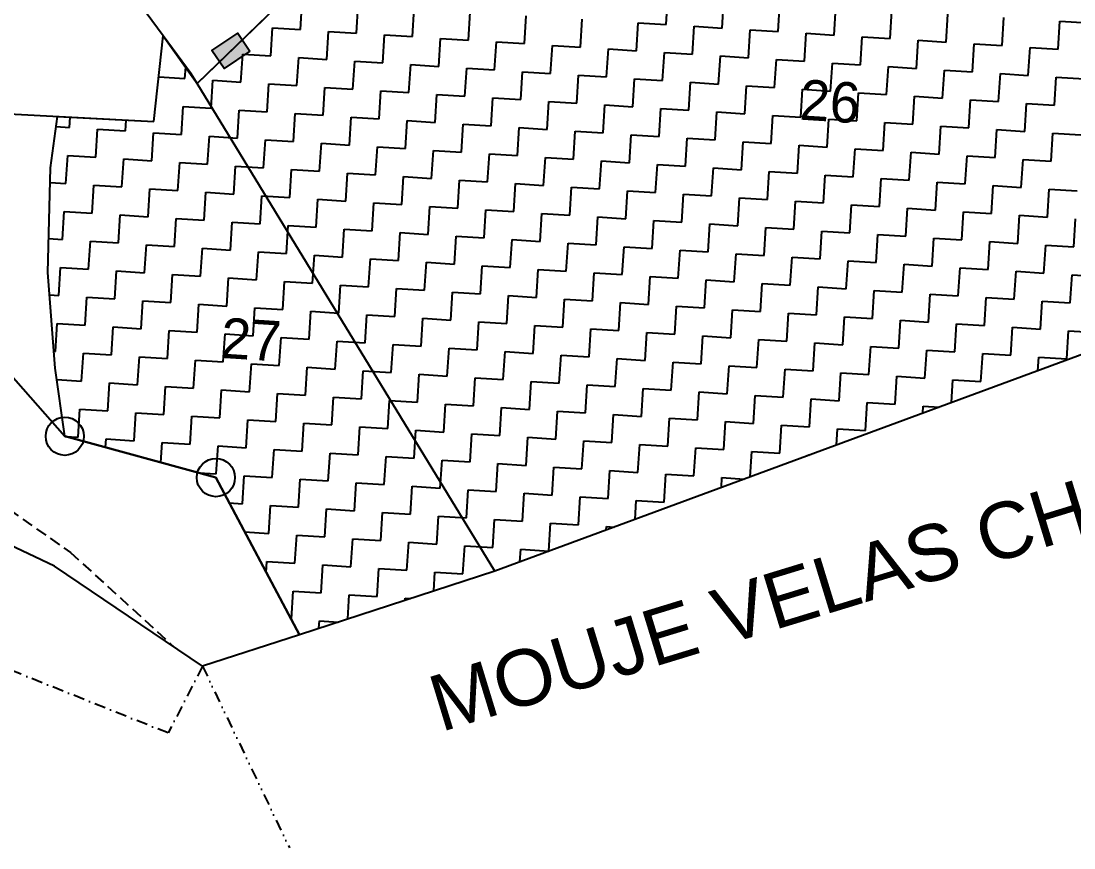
# Model space of a CAD drawing. Header units: metres. Extents: x 283327 to 285518, y 2014808 to 2017186.
# Drawn here: x 284659.1 to 285129.7, y 2014808 to 2015177.6 of the extents above; entities that cross this region are included whole.
import ezdxf
from ezdxf.enums import TextEntityAlignment as Align

# ---------------------------------------------------------------- set-up
doc = ezdxf.new("R2010")
doc.units = ezdxf.units.M
doc.header["$MEASUREMENT"] = 0
for name, pattern in [('DASHDOT', [1, 0.5, -0.25, 0, -0.25]), ('DASHED', [0.75, 0.5, -0.25]), ('DIVIDE', [1.25, 0.5, -0.25, 0, -0.25, 0, -0.25])]:
    doc.linetypes.add(name, pattern=pattern)
for name, color, linetype in [('LINE_FOOTPATH', 1, 'DASHED'), ('POLY_HATCH', 12, 'Continuous'), ('POLY_PARCEL', 6, 'Continuous'), ('POLY_WATER', 4, 'Continuous'), ('TEXT_MAPOUT', 7, 'Continuous'), ('TEXT_PARCEL', 7, 'Continuous'), ('V_BOUND_LINE', 7, 'Continuous'), ('V_BOUND_STREAM_LINE', 7, 'DASHDOT'), ('V_DIVIDE_LINE', 7, 'DIVIDE')]:
    doc.layers.add(name, color=color, linetype=linetype)
doc.styles.get("Standard").update_dxf_attribs({"font": 'arial.ttf'})
doc.styles.add('TEXT_MAP', font='', dxfattribs={"height": 2.5})
doc.styles.get('TEXT_MAP').set_extended_font_data('Kruti Dev 050')

msp = doc.modelspace()

# ---------------------------------------------------------------- hatches: boundary and pattern name
msp.add_hatch(color=256).paths.add_polyline_path([(284744.44, 2015164.4), (284749.83, 2015156.39), (284761.41, 2015164.18), (284756.02, 2015172.19)])

# ---------------------------------------------------------------- linework, layer by layer
msp.add_lwpolyline([(284761.41, 2015164.18), (284749.83, 2015156.39), (284744.44, 2015164.4), (284756.02, 2015172.19)], close=True)
for centre in [(284678.65, 2014992), (284746.18, 2014973.52)]:
    msp.add_circle(centre, 8.54)
at = {"layer": 'LINE_FOOTPATH', "ltscale": 10}
for p, q in [((284647.59, 2014963.58), (284681.15, 2014940.06)), ((284681.15, 2014940.06), (284727.74, 2014897.64))]:
    msp.add_line(p, q, dxfattribs=at)
at = {"layer": 'POLY_HATCH', "linetype": 'Continuous'}
for p, q in [((284947.43, 2015176.04), (284948.22, 2015188.55)), ((284972.45, 2015174.47), (284973.24, 2015186.98)), ((284783.98, 2015173.76), (284784.77, 2015186.27)), ((284809.01, 2015172.19), (284809.8, 2015184.7)), ((284834.03, 2015170.61), (284834.82, 2015183.13)), ((284997.48, 2015172.89), (284998.27, 2015185.41)), ((285022.5, 2015171.32), (285023.29, 2015183.83)), ((285047.53, 2015169.74), (285048.32, 2015182.26)), ((284859.06, 2015169.04), (284859.84, 2015181.55)), ((284884.08, 2015167.47), (284884.87, 2015179.98)), ((284909.11, 2015165.89), (284909.89, 2015178.4)), ((285072.55, 2015168.17), (285073.34, 2015180.68)), ((285097.58, 2015166.6), (285098.36, 2015179.11)), ((285122.6, 2015165.02), (285123.39, 2015177.53)), ((285123.39, 2015177.53), (285135.9, 2015176.75)), ((284770.68, 2015162.04), (284771.47, 2015174.55)), ((284771.47, 2015174.55), (284783.98, 2015173.76)), ((284795.71, 2015160.46), (284796.5, 2015172.98)), ((284796.5, 2015172.98), (284809.01, 2015172.19)), ((284934.13, 2015164.32), (284934.92, 2015176.83)), ((284934.92, 2015176.83), (284947.43, 2015176.04)), ((284959.16, 2015162.74), (284959.94, 2015175.25)), ((284959.94, 2015175.25), (284972.45, 2015174.47)), ((284984.18, 2015161.17), (284984.97, 2015173.68)), ((284984.97, 2015173.68), (284997.48, 2015172.89)), ((284820.73, 2015158.89), (284821.52, 2015171.4)), ((284821.52, 2015171.4), (284834.03, 2015170.61)), ((284845.76, 2015157.31), (284846.55, 2015169.83)), ((284846.55, 2015169.83), (284859.06, 2015169.04)), ((284870.78, 2015155.74), (284871.57, 2015168.25)), ((284871.57, 2015168.25), (284884.08, 2015167.47)), ((285009.2, 2015159.59), (285009.99, 2015172.11)), ((285009.99, 2015172.11), (285022.5, 2015171.32)), ((285034.23, 2015158.02), (285035.02, 2015170.53)), ((285035.02, 2015170.53), (285047.53, 2015169.74)), ((285059.25, 2015156.44), (285060.04, 2015168.96)), ((285060.04, 2015168.96), (285072.55, 2015168.17)), ((284895.81, 2015154.17), (284896.59, 2015166.68)), ((284896.59, 2015166.68), (284909.11, 2015165.89)), ((284920.83, 2015152.59), (284921.62, 2015165.1)), ((284921.62, 2015165.1), (284934.13, 2015164.32)), ((284945.86, 2015151.02), (284946.64, 2015163.53)), ((284946.64, 2015163.53), (284959.16, 2015162.74)), ((285084.28, 2015154.87), (285085.06, 2015167.38)), ((285085.06, 2015167.38), (285097.58, 2015166.6)), ((285109.3, 2015153.3), (285110.09, 2015165.81)), ((285110.09, 2015165.81), (285122.6, 2015165.02)), ((284757.39, 2015150.31), (284758.17, 2015162.82)), ((284758.17, 2015162.82), (284770.68, 2015162.04)), ((284782.41, 2015148.74), (284783.2, 2015161.25)), ((284783.2, 2015161.25), (284795.71, 2015160.46)), ((284807.43, 2015147.16), (284808.22, 2015159.68)), ((284808.22, 2015159.68), (284820.73, 2015158.89)), ((284970.88, 2015149.44), (284971.67, 2015161.96)), ((284971.67, 2015161.96), (284984.18, 2015161.17)), ((284995.9, 2015147.87), (284996.69, 2015160.38)), ((284996.69, 2015160.38), (285009.2, 2015159.59)), ((285020.93, 2015146.29), (285021.72, 2015158.81)), ((285021.72, 2015158.81), (285034.23, 2015158.02)), ((284732.36, 2015151.89), (284732.68, 2015156.91)), ((284832.46, 2015145.59), (284833.25, 2015158.1)), ((284833.25, 2015158.1), (284845.76, 2015157.31)), ((284857.48, 2015144.02), (284858.27, 2015156.53)), ((284858.27, 2015156.53), (284870.78, 2015155.74)), ((284882.51, 2015142.44), (284883.29, 2015154.95)), ((284883.29, 2015154.95), (284895.81, 2015154.17)), ((285045.95, 2015144.72), (285046.74, 2015157.23)), ((285046.74, 2015157.23), (285059.25, 2015156.44)), ((285070.98, 2015143.15), (285071.77, 2015155.66)), ((285071.77, 2015155.66), (285084.28, 2015154.87)), ((285096, 2015141.57), (285096.79, 2015154.08)), ((285096.79, 2015154.08), (285109.3, 2015153.3)), ((284720.66, 2015152.62), (284732.36, 2015151.89)), ((284744.09, 2015138.59), (284744.87, 2015151.1)), ((284744.87, 2015151.1), (284757.39, 2015150.31)), ((284769.11, 2015137.01), (284769.9, 2015149.53)), ((284769.9, 2015149.53), (284782.41, 2015148.74)), ((284907.53, 2015140.87), (284908.32, 2015153.38)), ((284908.32, 2015153.38), (284920.83, 2015152.59)), ((284932.56, 2015139.29), (284933.34, 2015151.8)), ((284933.34, 2015151.8), (284945.86, 2015151.02)), ((284957.58, 2015137.72), (284958.37, 2015150.23)), ((284958.37, 2015150.23), (284970.88, 2015149.44)), ((285121.03, 2015140), (285121.81, 2015152.51)), ((285121.81, 2015152.51), (285134.33, 2015151.72)), ((284794.13, 2015135.44), (284794.92, 2015147.95)), ((284794.92, 2015147.95), (284807.43, 2015147.16)), ((284819.16, 2015133.86), (284819.95, 2015146.38)), ((284819.95, 2015146.38), (284832.46, 2015145.59)), ((284844.18, 2015132.29), (284844.97, 2015144.8)), ((284844.97, 2015144.8), (284857.48, 2015144.02)), ((284982.61, 2015136.14), (284983.39, 2015148.66)), ((284983.39, 2015148.66), (284995.9, 2015147.87)), ((285007.63, 2015134.57), (285008.42, 2015147.08)), ((285008.42, 2015147.08), (285020.93, 2015146.29)), ((285032.65, 2015132.99), (285033.44, 2015145.51)), ((285033.44, 2015145.51), (285045.95, 2015144.72)), ((284869.21, 2015130.72), (284870, 2015143.23)), ((284870, 2015143.23), (284882.51, 2015142.44)), ((284894.23, 2015129.14), (284895.02, 2015141.65)), ((284895.02, 2015141.65), (284907.53, 2015140.87)), ((284919.26, 2015127.57), (284920.04, 2015140.08)), ((284920.04, 2015140.08), (284932.56, 2015139.29)), ((285057.68, 2015131.42), (285058.47, 2015143.93)), ((285058.47, 2015143.93), (285070.98, 2015143.15)), ((285082.7, 2015129.85), (285083.49, 2015142.36)), ((285083.49, 2015142.36), (285096, 2015141.57)), ((285107.73, 2015128.27), (285108.51, 2015140.78)), ((285108.51, 2015140.78), (285121.03, 2015140)), ((284730.79, 2015126.86), (284731.57, 2015139.37)), ((284731.57, 2015139.37), (284744.09, 2015138.59)), ((284755.81, 2015125.29), (284756.6, 2015137.8)), ((284756.6, 2015137.8), (284769.11, 2015137.01)), ((284780.84, 2015123.71), (284781.62, 2015136.23)), ((284781.62, 2015136.23), (284794.13, 2015135.44)), ((284944.28, 2015125.99), (284945.07, 2015138.5)), ((284945.07, 2015138.5), (284957.58, 2015137.72)), ((284969.31, 2015124.42), (284970.09, 2015136.93)), ((284970.09, 2015136.93), (284982.61, 2015136.14)), ((284994.33, 2015122.84), (284995.12, 2015135.36)), ((284995.12, 2015135.36), (285007.63, 2015134.57)), ((284674.78, 2015130.39), (284680.74, 2015130.01)), ((284680.74, 2015130.01), (284681.03, 2015134.67)), ((284705.76, 2015128.44), (284706.07, 2015133.33)), ((284805.86, 2015122.14), (284806.65, 2015134.65)), ((284806.65, 2015134.65), (284819.16, 2015133.86)), ((284830.88, 2015120.56), (284831.67, 2015133.08)), ((284831.67, 2015133.08), (284844.18, 2015132.29)), ((284855.91, 2015118.99), (284856.7, 2015131.5)), ((284856.7, 2015131.5), (284869.21, 2015130.72)), ((285019.35, 2015121.27), (285020.14, 2015133.78)), ((285020.14, 2015133.78), (285032.65, 2015132.99)), ((285044.38, 2015119.7), (285045.17, 2015132.21)), ((285045.17, 2015132.21), (285057.68, 2015131.42)), ((285069.4, 2015118.12), (285070.19, 2015130.63)), ((285070.19, 2015130.63), (285082.7, 2015129.85)), ((284692.46, 2015116.71), (284693.25, 2015129.22)), ((284693.25, 2015129.22), (284705.76, 2015128.44)), ((284717.49, 2015115.14), (284718.27, 2015127.65)), ((284718.27, 2015127.65), (284730.79, 2015126.86)), ((284742.51, 2015113.56), (284743.3, 2015126.08)), ((284743.3, 2015126.08), (284755.81, 2015125.29)), ((284880.93, 2015117.42), (284881.72, 2015129.93)), ((284881.72, 2015129.93), (284894.23, 2015129.14)), ((284905.96, 2015115.84), (284906.74, 2015128.35)), ((284906.74, 2015128.35), (284919.26, 2015127.57)), ((284930.98, 2015114.27), (284931.77, 2015126.78)), ((284931.77, 2015126.78), (284944.28, 2015125.99)), ((285094.43, 2015116.55), (285095.22, 2015129.06)), ((285095.22, 2015129.06), (285107.73, 2015128.27)), ((285119.45, 2015114.97), (285120.24, 2015127.48)), ((285120.24, 2015127.48), (285132.75, 2015126.7)), ((284767.54, 2015111.99), (284768.32, 2015124.5)), ((284768.32, 2015124.5), (284780.84, 2015123.71)), ((284792.56, 2015110.41), (284793.35, 2015122.93)), ((284793.35, 2015122.93), (284805.86, 2015122.14)), ((284817.58, 2015108.84), (284818.37, 2015121.35)), ((284818.37, 2015121.35), (284830.88, 2015120.56)), ((284956.01, 2015112.69), (284956.79, 2015125.21)), ((284956.79, 2015125.21), (284969.31, 2015124.42)), ((284981.03, 2015111.12), (284981.82, 2015123.63)), ((284981.82, 2015123.63), (284994.33, 2015122.84)), ((285006.06, 2015109.54), (285006.84, 2015122.06)), ((285006.84, 2015122.06), (285019.35, 2015121.27)), ((284679.16, 2015104.99), (284679.95, 2015117.5)), ((284679.95, 2015117.5), (284692.46, 2015116.71)), ((284704.19, 2015103.41), (284704.97, 2015115.92)), ((284704.97, 2015115.92), (284717.49, 2015115.14)), ((284842.61, 2015107.27), (284843.4, 2015119.78)), ((284843.4, 2015119.78), (284855.91, 2015118.99)), ((284867.63, 2015105.69), (284868.42, 2015118.2)), ((284868.42, 2015118.2), (284880.93, 2015117.42)), ((284892.66, 2015104.12), (284893.45, 2015116.63)), ((284893.45, 2015116.63), (284905.96, 2015115.84)), ((285031.08, 2015107.97), (285031.87, 2015120.48)), ((285031.87, 2015120.48), (285044.38, 2015119.7)), ((285056.1, 2015106.4), (285056.89, 2015118.91)), ((285056.89, 2015118.91), (285069.4, 2015118.12)), ((285081.13, 2015104.82), (285081.92, 2015117.33)), ((285081.92, 2015117.33), (285094.43, 2015116.55)), ((284729.21, 2015101.84), (284730, 2015114.35)), ((284730, 2015114.35), (284742.51, 2015113.56)), ((284754.24, 2015100.26), (284755.02, 2015112.78)), ((284755.02, 2015112.78), (284767.54, 2015111.99)), ((284779.26, 2015098.69), (284780.05, 2015111.2)), ((284780.05, 2015111.2), (284792.56, 2015110.41)), ((284917.68, 2015102.54), (284918.47, 2015115.05)), ((284918.47, 2015115.05), (284930.98, 2015114.27)), ((284942.71, 2015100.97), (284943.49, 2015113.48)), ((284943.49, 2015113.48), (284956.01, 2015112.69)), ((284967.73, 2015099.39), (284968.52, 2015111.91)), ((284968.52, 2015111.91), (284981.03, 2015111.12)), ((285106.15, 2015103.25), (285106.94, 2015115.76)), ((285106.94, 2015115.76), (285119.45, 2015114.97)), ((284804.29, 2015097.11), (284805.07, 2015109.63)), ((284805.07, 2015109.63), (284817.58, 2015108.84)), ((284829.31, 2015095.54), (284830.1, 2015108.05)), ((284830.1, 2015108.05), (284842.61, 2015107.27)), ((284992.76, 2015097.82), (284993.54, 2015110.33)), ((284993.54, 2015110.33), (285006.06, 2015109.54)), ((285017.78, 2015096.25), (285018.57, 2015108.76)), ((285018.57, 2015108.76), (285031.08, 2015107.97)), ((285042.81, 2015094.67), (285043.59, 2015107.18)), ((285043.59, 2015107.18), (285056.1, 2015106.4)), ((284672.1, 2015105.43), (284679.16, 2015104.99)), ((284690.89, 2015091.69), (284691.68, 2015104.2)), ((284691.68, 2015104.2), (284704.19, 2015103.41)), ((284715.91, 2015090.11), (284716.7, 2015102.62)), ((284716.7, 2015102.62), (284729.21, 2015101.84)), ((284854.33, 2015093.97), (284855.12, 2015106.48)), ((284855.12, 2015106.48), (284867.63, 2015105.69)), ((284879.36, 2015092.39), (284880.15, 2015104.9)), ((284880.15, 2015104.9), (284892.66, 2015104.12)), ((284904.38, 2015090.82), (284905.17, 2015103.33)), ((284905.17, 2015103.33), (284917.68, 2015102.54)), ((285067.83, 2015093.1), (285068.62, 2015105.61)), ((285068.62, 2015105.61), (285081.13, 2015104.82)), ((285092.85, 2015091.52), (285093.64, 2015104.03)), ((285093.64, 2015104.03), (285106.15, 2015103.25)), ((285117.88, 2015089.95), (285118.67, 2015102.46)), ((285118.67, 2015102.46), (285131.18, 2015101.67)), ((284740.94, 2015088.54), (284741.72, 2015101.05)), ((284741.72, 2015101.05), (284754.24, 2015100.26)), ((284765.96, 2015086.96), (284766.75, 2015099.48)), ((284766.75, 2015099.48), (284779.26, 2015098.69)), ((284790.99, 2015085.39), (284791.77, 2015097.9)), ((284791.77, 2015097.9), (284804.29, 2015097.11)), ((284929.41, 2015089.24), (284930.19, 2015101.76)), ((284930.19, 2015101.76), (284942.71, 2015100.97)), ((284954.43, 2015087.67), (284955.22, 2015100.18)), ((284955.22, 2015100.18), (284967.73, 2015099.39)), ((284979.46, 2015086.09), (284980.24, 2015098.61)), ((284980.24, 2015098.61), (284992.76, 2015097.82)), ((284677.59, 2015079.96), (284678.38, 2015092.47)), ((284678.38, 2015092.47), (284690.89, 2015091.69)), ((284816.01, 2015083.82), (284816.8, 2015096.33)), ((284816.8, 2015096.33), (284829.31, 2015095.54)), ((284841.03, 2015082.24), (284841.82, 2015094.75)), ((284841.82, 2015094.75), (284854.33, 2015093.97)), ((284866.06, 2015080.67), (284866.85, 2015093.18)), ((284866.85, 2015093.18), (284879.36, 2015092.39)), ((285004.48, 2015084.52), (285005.27, 2015097.03)), ((285005.27, 2015097.03), (285017.78, 2015096.25)), ((285029.51, 2015082.95), (285030.29, 2015095.46)), ((285030.29, 2015095.46), (285042.81, 2015094.67)), ((285054.53, 2015081.37), (285055.32, 2015093.88)), ((285055.32, 2015093.88), (285067.83, 2015093.1)), ((284702.61, 2015078.39), (284703.4, 2015090.9)), ((284703.4, 2015090.9), (284715.91, 2015090.11)), ((284727.64, 2015076.81), (284728.42, 2015089.33)), ((284728.42, 2015089.33), (284740.94, 2015088.54)), ((284752.66, 2015075.24), (284753.45, 2015087.75)), ((284753.45, 2015087.75), (284765.96, 2015086.96)), ((284891.08, 2015079.09), (284891.87, 2015091.6)), ((284891.87, 2015091.6), (284904.38, 2015090.82)), ((284916.11, 2015077.52), (284916.9, 2015090.03)), ((284916.9, 2015090.03), (284929.41, 2015089.24)), ((284941.13, 2015075.94), (284941.92, 2015088.46)), ((284941.92, 2015088.46), (284954.43, 2015087.67)), ((285079.55, 2015079.8), (285080.34, 2015092.31)), ((285080.34, 2015092.31), (285092.85, 2015091.52)), ((285104.58, 2015078.22), (285105.37, 2015090.74)), ((285105.37, 2015090.74), (285117.88, 2015089.95)), ((285129.6, 2015076.65), (285130.39, 2015089.16)), ((284777.69, 2015073.66), (284778.47, 2015086.18)), ((284778.47, 2015086.18), (284790.99, 2015085.39)), ((284802.71, 2015072.09), (284803.5, 2015084.6)), ((284803.5, 2015084.6), (284816.01, 2015083.82)), ((284827.74, 2015070.52), (284828.52, 2015083.03)), ((284828.52, 2015083.03), (284841.03, 2015082.24)), ((284966.16, 2015074.37), (284966.94, 2015086.88)), ((284966.94, 2015086.88), (284979.46, 2015086.09)), ((284991.18, 2015072.8), (284991.97, 2015085.31)), ((284991.97, 2015085.31), (285004.48, 2015084.52)), ((285016.21, 2015071.22), (285016.99, 2015083.73)), ((285016.99, 2015083.73), (285029.51, 2015082.95)), ((284671.43, 2015080.35), (284677.59, 2015079.96)), ((284689.31, 2015066.66), (284690.1, 2015079.17)), ((284690.1, 2015079.17), (284702.61, 2015078.39)), ((284852.76, 2015068.94), (284853.55, 2015081.45)), ((284853.55, 2015081.45), (284866.06, 2015080.67)), ((284877.78, 2015067.37), (284878.57, 2015079.88)), ((284878.57, 2015079.88), (284891.08, 2015079.09)), ((284902.81, 2015065.79), (284903.6, 2015078.31)), ((284903.6, 2015078.31), (284916.11, 2015077.52)), ((285041.23, 2015069.65), (285042.02, 2015082.16)), ((285042.02, 2015082.16), (285054.53, 2015081.37)), ((285066.26, 2015068.07), (285067.04, 2015080.58)), ((285067.04, 2015080.58), (285079.55, 2015079.8)), ((285091.28, 2015066.5), (285092.07, 2015079.01)), ((285092.07, 2015079.01), (285104.58, 2015078.22)), ((284714.34, 2015065.09), (284715.13, 2015077.6)), ((284715.13, 2015077.6), (284727.64, 2015076.81)), ((284739.36, 2015063.51), (284740.15, 2015076.03)), ((284740.15, 2015076.03), (284752.66, 2015075.24)), ((284764.39, 2015061.94), (284765.17, 2015074.45)), ((284765.17, 2015074.45), (284777.69, 2015073.66)), ((284927.83, 2015064.22), (284928.62, 2015076.73)), ((284928.62, 2015076.73), (284941.13, 2015075.94)), ((284952.86, 2015062.64), (284953.65, 2015075.16)), ((284953.65, 2015075.16), (284966.16, 2015074.37)), ((284977.88, 2015061.07), (284978.67, 2015073.58)), ((284978.67, 2015073.58), (284991.18, 2015072.8)), ((285116.3, 2015064.92), (285117.09, 2015077.44)), ((285117.09, 2015077.44), (285129.6, 2015076.65)), ((284789.41, 2015060.37), (284790.2, 2015072.88)), ((284790.2, 2015072.88), (284802.71, 2015072.09)), ((284814.44, 2015058.79), (284815.22, 2015071.3)), ((284815.22, 2015071.3), (284827.74, 2015070.52)), ((284839.46, 2015057.22), (284840.25, 2015069.73)), ((284840.25, 2015069.73), (284852.76, 2015068.94)), ((285002.91, 2015059.5), (285003.69, 2015072.01)), ((285003.69, 2015072.01), (285016.21, 2015071.22)), ((285027.93, 2015057.92), (285028.72, 2015070.43)), ((285028.72, 2015070.43), (285041.23, 2015069.65)), ((285052.96, 2015056.35), (285053.74, 2015068.86)), ((285053.74, 2015068.86), (285066.26, 2015068.07)), ((284676.01, 2015054.94), (284676.8, 2015067.45)), ((284676.8, 2015067.45), (284689.31, 2015066.66)), ((284701.04, 2015053.36), (284701.83, 2015065.88)), ((284701.83, 2015065.88), (284714.34, 2015065.09)), ((284726.06, 2015051.79), (284726.85, 2015064.3)), ((284726.85, 2015064.3), (284739.36, 2015063.51)), ((284864.49, 2015055.64), (284865.27, 2015068.15)), ((284865.27, 2015068.15), (284877.78, 2015067.37)), ((284889.51, 2015054.07), (284890.3, 2015066.58)), ((284890.3, 2015066.58), (284902.81, 2015065.79)), ((284914.53, 2015052.49), (284915.32, 2015065.01)), ((284915.32, 2015065.01), (284927.83, 2015064.22)), ((285077.98, 2015054.77), (285078.77, 2015067.29)), ((285078.77, 2015067.29), (285091.28, 2015066.5)), ((285103, 2015053.2), (285103.79, 2015065.71)), ((285103.79, 2015065.71), (285116.3, 2015064.92)), ((285128.03, 2015051.62), (285128.82, 2015064.14)), ((285128.82, 2015064.14), (285141.33, 2015063.35)), ((284751.09, 2015050.21), (284751.87, 2015062.73)), ((284751.87, 2015062.73), (284764.39, 2015061.94)), ((284776.11, 2015048.64), (284776.9, 2015061.15)), ((284776.9, 2015061.15), (284789.41, 2015060.37)), ((284801.14, 2015047.07), (284801.92, 2015059.58)), ((284801.92, 2015059.58), (284814.44, 2015058.79)), ((284939.56, 2015050.92), (284940.35, 2015063.43)), ((284940.35, 2015063.43), (284952.86, 2015062.64)), ((284964.58, 2015049.34), (284965.37, 2015061.86)), ((284965.37, 2015061.86), (284977.88, 2015061.07)), ((284989.61, 2015047.77), (284990.39, 2015060.28)), ((284990.39, 2015060.28), (285002.91, 2015059.5)), ((284671.8, 2015055.2), (284676.01, 2015054.94)), ((284826.16, 2015045.49), (284826.95, 2015058)), ((284826.95, 2015058), (284839.46, 2015057.22)), ((284851.19, 2015043.92), (284851.97, 2015056.43)), ((284851.97, 2015056.43), (284864.49, 2015055.64)), ((284876.21, 2015042.34), (284877, 2015054.86)), ((284877, 2015054.86), (284889.51, 2015054.07)), ((285014.63, 2015046.2), (285015.42, 2015058.71)), ((285015.42, 2015058.71), (285027.93, 2015057.92)), ((285039.66, 2015044.62), (285040.44, 2015057.13)), ((285040.44, 2015057.13), (285052.96, 2015056.35)), ((285064.68, 2015043.05), (285065.47, 2015055.56)), ((285065.47, 2015055.56), (285077.98, 2015054.77)), ((284687.74, 2015041.64), (284688.53, 2015054.15)), ((284688.53, 2015054.15), (284701.04, 2015053.36)), ((284712.76, 2015040.06), (284713.55, 2015052.58)), ((284713.55, 2015052.58), (284726.06, 2015051.79)), ((284737.79, 2015038.49), (284738.58, 2015051)), ((284738.58, 2015051), (284751.09, 2015050.21)), ((284901.23, 2015040.77), (284902.02, 2015053.28)), ((284902.02, 2015053.28), (284914.53, 2015052.49)), ((284926.26, 2015039.19), (284927.05, 2015051.71)), ((284927.05, 2015051.71), (284939.56, 2015050.92)), ((284951.28, 2015037.62), (284952.07, 2015050.13)), ((284952.07, 2015050.13), (284964.58, 2015049.34)), ((285089.71, 2015041.47), (285090.49, 2015053.99)), ((285090.49, 2015053.99), (285103, 2015053.2)), ((285114.73, 2015039.9), (285115.52, 2015052.41)), ((285115.52, 2015052.41), (285128.03, 2015051.62)), ((284762.81, 2015036.92), (284763.6, 2015049.43)), ((284763.6, 2015049.43), (284776.11, 2015048.64)), ((284787.84, 2015035.34), (284788.62, 2015047.85)), ((284788.62, 2015047.85), (284801.14, 2015047.07)), ((284812.86, 2015033.77), (284813.65, 2015046.28)), ((284813.65, 2015046.28), (284826.16, 2015045.49)), ((284976.31, 2015036.05), (284977.1, 2015048.56)), ((284977.1, 2015048.56), (284989.61, 2015047.77)), ((285001.33, 2015034.47), (285002.12, 2015046.98)), ((285002.12, 2015046.98), (285014.63, 2015046.2)), ((285026.36, 2015032.9), (285027.14, 2015045.41)), ((285027.14, 2015045.41), (285039.66, 2015044.62)), ((284674.44, 2015029.91), (284675.23, 2015042.43)), ((284675.23, 2015042.43), (284687.74, 2015041.64)), ((284699.46, 2015028.34), (284700.25, 2015040.85)), ((284700.25, 2015040.85), (284712.76, 2015040.06)), ((284837.89, 2015032.19), (284838.67, 2015044.7)), ((284838.67, 2015044.7), (284851.19, 2015043.92)), ((284862.91, 2015030.62), (284863.7, 2015043.13)), ((284863.7, 2015043.13), (284876.21, 2015042.34)), ((284887.94, 2015029.04), (284888.72, 2015041.56)), ((284888.72, 2015041.56), (284901.23, 2015040.77)), ((285051.38, 2015031.32), (285052.17, 2015043.83)), ((285052.17, 2015043.83), (285064.68, 2015043.05)), ((285076.41, 2015029.75), (285077.19, 2015042.26)), ((285077.19, 2015042.26), (285089.71, 2015041.47)), ((285101.43, 2015028.17), (285102.22, 2015040.69)), ((285102.22, 2015040.69), (285114.73, 2015039.9)), ((284724.49, 2015026.76), (284725.28, 2015039.28)), ((284725.28, 2015039.28), (284737.79, 2015038.49)), ((284749.51, 2015025.19), (284750.3, 2015037.7)), ((284750.3, 2015037.7), (284762.81, 2015036.92)), ((284774.54, 2015023.62), (284775.33, 2015036.13)), ((284775.33, 2015036.13), (284787.84, 2015035.34)), ((284912.96, 2015027.47), (284913.75, 2015039.98)), ((284913.75, 2015039.98), (284926.26, 2015039.19)), ((284937.98, 2015025.89), (284938.77, 2015038.41)), ((284938.77, 2015038.41), (284951.28, 2015037.62)), ((284963.01, 2015024.32), (284963.8, 2015036.83)), ((284963.8, 2015036.83), (284976.31, 2015036.05)), ((285126.45, 2015026.6), (285127.24, 2015039.11)), ((285127.24, 2015039.11), (285139.75, 2015038.32)), ((284799.56, 2015022.04), (284800.35, 2015034.55)), ((284800.35, 2015034.55), (284812.86, 2015033.77)), ((284824.59, 2015020.47), (284825.37, 2015032.98)), ((284825.37, 2015032.98), (284837.89, 2015032.19)), ((284849.61, 2015018.89), (284850.4, 2015031.4)), ((284850.4, 2015031.4), (284862.91, 2015030.62)), ((284988.03, 2015022.75), (284988.82, 2015035.26)), ((284988.82, 2015035.26), (285001.33, 2015034.47)), ((285013.06, 2015021.17), (285013.84, 2015033.68)), ((285013.84, 2015033.68), (285026.36, 2015032.9)), ((285038.08, 2015019.6), (285038.87, 2015032.11)), ((285038.87, 2015032.11), (285051.38, 2015031.32)), ((284673.73, 2015029.96), (284674.44, 2015029.91)), ((284686.17, 2015016.61), (284686.95, 2015029.13)), ((284686.95, 2015029.13), (284699.46, 2015028.34)), ((284711.19, 2015015.04), (284711.98, 2015027.55)), ((284711.98, 2015027.55), (284724.49, 2015026.76)), ((284874.64, 2015017.32), (284875.42, 2015029.83)), ((284875.42, 2015029.83), (284887.94, 2015029.04)), ((284899.66, 2015015.74), (284900.45, 2015028.26)), ((284900.45, 2015028.26), (284912.96, 2015027.47)), ((284924.68, 2015014.17), (284925.47, 2015026.68)), ((284925.47, 2015026.68), (284937.98, 2015025.89)), ((285063.11, 2015018.02), (285063.89, 2015030.54)), ((285063.89, 2015030.54), (285076.41, 2015029.75)), ((285088.13, 2015016.45), (285088.92, 2015028.96)), ((285088.92, 2015028.96), (285101.43, 2015028.17)), ((285113.56, 2015021.28), (285113.94, 2015027.39)), ((285113.94, 2015027.39), (285126.45, 2015026.6)), ((284736.21, 2015013.46), (284737, 2015025.98)), ((284737, 2015025.98), (284749.51, 2015025.19)), ((284761.24, 2015011.89), (284762.03, 2015024.4)), ((284762.03, 2015024.4), (284774.54, 2015023.62)), ((284786.26, 2015010.32), (284787.05, 2015022.83)), ((284787.05, 2015022.83), (284799.56, 2015022.04)), ((284949.71, 2015012.6), (284950.5, 2015025.11)), ((284950.5, 2015025.11), (284963.01, 2015024.32)), ((284974.73, 2015011.02), (284975.52, 2015023.53)), ((284975.52, 2015023.53), (284988.03, 2015022.75)), ((284999.76, 2015009.45), (285000.55, 2015021.96)), ((285000.55, 2015021.96), (285013.06, 2015021.17)), ((284675.04, 2015017.31), (284686.17, 2015016.61)), ((284811.29, 2015008.74), (284812.07, 2015021.25)), ((284812.07, 2015021.25), (284824.59, 2015020.47)), ((284836.31, 2015007.17), (284837.1, 2015019.68)), ((284837.1, 2015019.68), (284849.61, 2015018.89)), ((284861.34, 2015005.59), (284862.12, 2015018.11)), ((284862.12, 2015018.11), (284874.64, 2015017.32)), ((285024.78, 2015007.87), (285025.57, 2015020.38)), ((285025.57, 2015020.38), (285038.08, 2015019.6)), ((285049.81, 2015006.3), (285050.59, 2015018.81)), ((285050.59, 2015018.81), (285063.11, 2015018.02)), ((285074.98, 2015007.04), (285075.62, 2015017.24)), ((285075.62, 2015017.24), (285088.13, 2015016.45)), ((284697.89, 2015003.31), (284698.68, 2015015.83)), ((284698.68, 2015015.83), (284711.19, 2015015.04)), ((284722.91, 2015001.74), (284723.7, 2015014.25)), ((284723.7, 2015014.25), (284736.21, 2015013.46)), ((284747.94, 2015000.17), (284748.73, 2015012.68)), ((284748.73, 2015012.68), (284761.24, 2015011.89)), ((284886.36, 2015004.02), (284887.15, 2015016.53)), ((284887.15, 2015016.53), (284899.66, 2015015.74)), ((284911.39, 2015002.44), (284912.17, 2015014.96)), ((284912.17, 2015014.96), (284924.68, 2015014.17)), ((284936.41, 2015000.87), (284937.2, 2015013.38)), ((284937.2, 2015013.38), (284949.71, 2015012.6)), ((284772.96, 2014998.59), (284773.75, 2015011.1)), ((284773.75, 2015011.1), (284786.26, 2015010.32)), ((284797.99, 2014997.02), (284798.78, 2015009.53)), ((284798.78, 2015009.53), (284811.29, 2015008.74)), ((284823.01, 2014995.44), (284823.8, 2015007.95)), ((284823.8, 2015007.95), (284836.31, 2015007.17)), ((284961.43, 2014999.3), (284962.22, 2015011.81)), ((284962.22, 2015011.81), (284974.73, 2015011.02)), ((284986.46, 2014997.72), (284987.25, 2015010.23)), ((284987.25, 2015010.23), (284999.76, 2015009.45)), ((285011.48, 2014996.15), (285012.27, 2015008.66)), ((285012.27, 2015008.66), (285024.78, 2015007.87)), ((284684.59, 2014991.59), (284685.38, 2015004.1)), ((284685.38, 2015004.1), (284697.89, 2015003.31)), ((284848.04, 2014993.87), (284848.82, 2015006.38)), ((284848.82, 2015006.38), (284861.34, 2015005.59)), ((284873.06, 2014992.29), (284873.85, 2015004.81)), ((284873.85, 2015004.81), (284886.36, 2015004.02)), ((284898.09, 2014990.72), (284898.87, 2015003.23)), ((284898.87, 2015003.23), (284911.39, 2015002.44)), ((285036.51, 2014994.57), (285037.29, 2015007.09)), ((285037.29, 2015007.09), (285049.81, 2015006.3)), ((285062.12, 2015002.3), (285062.32, 2015005.51)), ((285062.32, 2015005.51), (285069.58, 2015005.05)), ((284709.62, 2014990.01), (284710.4, 2015002.53)), ((284710.4, 2015002.53), (284722.91, 2015001.74)), ((284734.64, 2014988.44), (284735.43, 2015000.95)), ((284735.43, 2015000.95), (284747.94, 2015000.17)), ((284759.66, 2014986.87), (284760.45, 2014999.38)), ((284760.45, 2014999.38), (284772.96, 2014998.59)), ((284923.11, 2014989.15), (284923.9, 2015001.66)), ((284923.9, 2015001.66), (284936.41, 2015000.87)), ((284948.13, 2014987.57), (284948.92, 2015000.08)), ((284948.92, 2015000.08), (284961.43, 2014999.3)), ((284973.16, 2014986), (284973.95, 2014998.51)), ((284973.95, 2014998.51), (284986.46, 2014997.72)), ((284784.69, 2014985.29), (284785.48, 2014997.8)), ((284785.48, 2014997.8), (284797.99, 2014997.02)), ((284809.71, 2014983.72), (284810.5, 2014996.23)), ((284810.5, 2014996.23), (284823.01, 2014995.44)), ((284834.74, 2014982.14), (284835.52, 2014994.66)), ((284835.52, 2014994.66), (284848.04, 2014993.87)), ((284998.18, 2014984.42), (284998.97, 2014996.93)), ((284998.97, 2014996.93), (285011.48, 2014996.15)), ((285023.54, 2014988.06), (285024, 2014995.36)), ((285024, 2014995.36), (285036.51, 2014994.57)), ((284678.83, 2014991.95), (284684.59, 2014991.59)), ((284696.86, 2014987.02), (284697.1, 2014990.8)), ((284697.1, 2014990.8), (284709.62, 2014990.01)), ((284721.56, 2014980.26), (284722.13, 2014989.23)), ((284722.13, 2014989.23), (284734.64, 2014988.44)), ((284859.76, 2014980.57), (284860.55, 2014993.08)), ((284860.55, 2014993.08), (284873.06, 2014992.29)), ((284884.79, 2014978.99), (284885.57, 2014991.51)), ((284885.57, 2014991.51), (284898.09, 2014990.72)), ((284909.81, 2014977.42), (284910.6, 2014989.93)), ((284910.6, 2014989.93), (284923.11, 2014989.15)), ((284746.36, 2014975.14), (284747.15, 2014987.65)), ((284747.15, 2014987.65), (284759.66, 2014986.87)), ((284771.39, 2014973.57), (284772.18, 2014986.08)), ((284772.18, 2014986.08), (284784.69, 2014985.29)), ((284796.41, 2014971.99), (284797.2, 2014984.5)), ((284797.2, 2014984.5), (284809.71, 2014983.72)), ((284934.84, 2014975.85), (284935.62, 2014988.36)), ((284935.62, 2014988.36), (284948.13, 2014987.57)), ((284959.86, 2014974.27), (284960.65, 2014986.78)), ((284960.65, 2014986.78), (284973.16, 2014986)), ((284984.96, 2014973.83), (284985.67, 2014985.21)), ((284985.67, 2014985.21), (284998.18, 2014984.42)), ((284821.44, 2014970.42), (284822.23, 2014982.93)), ((284822.23, 2014982.93), (284834.74, 2014982.14)), ((284846.46, 2014968.84), (284847.25, 2014981.36)), ((284847.25, 2014981.36), (284859.76, 2014980.57)), ((284871.49, 2014967.27), (284872.27, 2014979.78)), ((284872.27, 2014979.78), (284884.79, 2014978.99)), ((285010.68, 2014983.32), (285010.7, 2014983.64)), ((285010.7, 2014983.64), (285011.42, 2014983.59)), ((284738.43, 2014975.64), (284746.36, 2014975.14)), ((284896.51, 2014965.7), (284897.3, 2014978.21)), ((284897.3, 2014978.21), (284909.81, 2014977.42)), ((284921.54, 2014964.12), (284922.32, 2014976.63)), ((284922.32, 2014976.63), (284934.84, 2014975.85)), ((284946.56, 2014962.55), (284947.35, 2014975.06)), ((284947.35, 2014975.06), (284959.86, 2014974.27)), ((284758.09, 2014961.84), (284758.88, 2014974.35)), ((284758.88, 2014974.35), (284771.39, 2014973.57)), ((284783.11, 2014960.27), (284783.9, 2014972.78)), ((284783.9, 2014972.78), (284796.41, 2014971.99)), ((284808.14, 2014958.69), (284808.93, 2014971.21)), ((284808.93, 2014971.21), (284821.44, 2014970.42)), ((284972.1, 2014969.08), (284972.37, 2014973.48)), ((284972.37, 2014973.48), (284982.33, 2014972.86)), ((284833.16, 2014957.12), (284833.95, 2014969.63)), ((284833.95, 2014969.63), (284846.46, 2014968.84)), ((284858.19, 2014955.54), (284858.97, 2014968.06)), ((284858.97, 2014968.06), (284871.49, 2014967.27)), ((284883.21, 2014953.97), (284884, 2014966.48)), ((284884, 2014966.48), (284896.51, 2014965.7)), ((284752.19, 2014962.21), (284758.09, 2014961.84)), ((284769.81, 2014948.54), (284770.6, 2014961.05)), ((284770.6, 2014961.05), (284783.11, 2014960.27)), ((284908.24, 2014952.4), (284909.02, 2014964.91)), ((284909.02, 2014964.91), (284921.54, 2014964.12)), ((284933.51, 2014954.84), (284934.05, 2014963.33)), ((284934.05, 2014963.33), (284946.56, 2014962.55)), ((284794.84, 2014946.97), (284795.63, 2014959.48)), ((284795.63, 2014959.48), (284808.14, 2014958.69)), ((284819.86, 2014945.39), (284820.65, 2014957.91)), ((284820.65, 2014957.91), (284833.16, 2014957.12)), ((284844.89, 2014943.82), (284845.68, 2014956.33)), ((284845.68, 2014956.33), (284858.19, 2014955.54)), ((284869.91, 2014942.24), (284870.7, 2014954.76)), ((284870.7, 2014954.76), (284883.21, 2014953.97)), ((284894.94, 2014940.67), (284895.72, 2014953.18)), ((284895.72, 2014953.18), (284908.24, 2014952.4)), ((284920.65, 2014950.1), (284920.75, 2014951.61)), ((284920.75, 2014951.61), (284924.17, 2014951.39)), ((284759.1, 2014949.22), (284769.81, 2014948.54)), ((284781.54, 2014935.24), (284782.33, 2014947.76)), ((284782.33, 2014947.76), (284794.84, 2014946.97)), ((284806.56, 2014933.67), (284807.35, 2014946.18)), ((284807.35, 2014946.18), (284819.86, 2014945.39)), ((284831.59, 2014932.09), (284832.38, 2014944.61)), ((284832.38, 2014944.61), (284844.89, 2014943.82)), ((284856.61, 2014930.52), (284857.4, 2014943.03)), ((284857.4, 2014943.03), (284869.91, 2014942.24)), ((284882.07, 2014935.86), (284882.43, 2014941.46)), ((284882.43, 2014941.46), (284894.94, 2014940.67)), ((284768.72, 2014931.11), (284769.03, 2014936.03)), ((284769.03, 2014936.03), (284781.54, 2014935.24)), ((284793.27, 2014921.94), (284794.05, 2014934.46)), ((284794.05, 2014934.46), (284806.56, 2014933.67)), ((284818.29, 2014920.37), (284819.08, 2014932.88)), ((284819.08, 2014932.88), (284831.59, 2014932.09)), ((284843.57, 2014922.84), (284844.1, 2014931.31)), ((284844.1, 2014931.31), (284856.61, 2014930.52)), ((284779.97, 2014910.22), (284780.75, 2014922.73)), ((284780.75, 2014922.73), (284793.27, 2014921.94)), ((284805.1, 2014910.31), (284805.78, 2014921.16)), ((284805.78, 2014921.16), (284818.29, 2014920.37)), ((284830.74, 2014918.66), (284830.8, 2014919.58)), ((284830.8, 2014919.58), (284833.12, 2014919.44)), ((284779.82, 2014910.23), (284779.97, 2014910.22)), ((284792.27, 2014906.14), (284792.48, 2014909.43)), ((284792.48, 2014909.43), (284800.79, 2014908.91))]:
    msp.add_line(p, q, dxfattribs=at)
at = {"layer": 'POLY_HATCH'}
for p, q in [((284737.83, 2015149.66), (284767.57, 2015178.48)), ((284718.49, 2015132.66), (284722.66, 2015170.98)), ((284722.66, 2015170.98), (284737.83, 2015149.66)), ((284672.27, 2015111.97), (284675.4, 2015134.98)), ((284675.4, 2015134.98), (284718.49, 2015132.66)), ((284671.03, 2015065.21), (284672.27, 2015111.97)), ((285244.69, 2015069.67), (284870.83, 2014931.71)), ((284674.31, 2015022.43), (284671.03, 2015065.21)), ((284678.65, 2014992), (284674.31, 2015022.43)), ((284746.18, 2014973.52), (284678.65, 2014992)), ((284783.51, 2014903.28), (284746.18, 2014973.52)), ((284870.83, 2014931.71), (284783.51, 2014903.28))]:
    msp.add_line(p, q, dxfattribs=at)
at = {"layer": 'POLY_PARCEL'}
for p, q in [((284985.21, 2015389.4), (284737.83, 2015149.66)), ((284722.66, 2015170.98), (284642.79, 2015279.21)), ((284718.49, 2015132.66), (284722.66, 2015170.98)), ((284735.19, 2015153.99), (284722.66, 2015170.98)), ((284737.83, 2015149.66), (284735.19, 2015153.99)), ((284870.83, 2014931.71), (284737.83, 2015149.66)), ((284625.82, 2015137.65), (284718.49, 2015132.66)), ((284625.48, 2015052.28), (284678.65, 2014992)), ((284678.65, 2014992), (284746.18, 2014973.52)), ((284746.18, 2014973.52), (284783.51, 2014903.28))]:
    msp.add_line(p, q, dxfattribs=at)
at = {"layer": 'POLY_WATER'}
for p, q in [((284674.01, 2014933.95), (284633.18, 2014953.33)), ((284740.23, 2014889.19), (284674.01, 2014933.95))]:
    msp.add_line(p, q, dxfattribs=at)
at = {"layer": 'V_BOUND_LINE'}
for p, q in [((285244.69, 2015069.67), (284870.83, 2014931.71)), ((284870.83, 2014931.71), (284783.51, 2014903.28)), ((284783.51, 2014903.28), (284740.23, 2014889.19))]:
    msp.add_line(p, q, dxfattribs=at)
at = {"layer": 'V_BOUND_STREAM_LINE', "ltscale": 10}
for p, q in [((284724.86, 2014859.36), (284597.61, 2014910.17)), ((284740.23, 2014889.19), (284724.86, 2014859.36))]:
    msp.add_line(p, q, dxfattribs=at)
at = {"layer": 'V_DIVIDE_LINE', "ltscale": 10}
msp.add_line((284740.23, 2014889.19), (284779.09, 2014807.97), dxfattribs=at)

# ---------------------------------------------------------------- texts
at = {"layer": 'TEXT_MAPOUT'}
msp.add_text('MOUJE VELAS CHI SHIV', height=25.0739, rotation=17.0074, dxfattribs=at).set_placement((284846.65, 2014859.68))
at = {"layer": 'TEXT_PARCEL', "style": 'TEXT_MAP'}
for s, p in [('26', (285020.66, 2015141.71)), ('27', (284761.87, 2015035.34))]:
    msp.add_text(s, height=18.053, rotation=356.4002, dxfattribs=at).set_placement(p, align=Align.MIDDLE)

doc.saveas('drawing.dxf')
